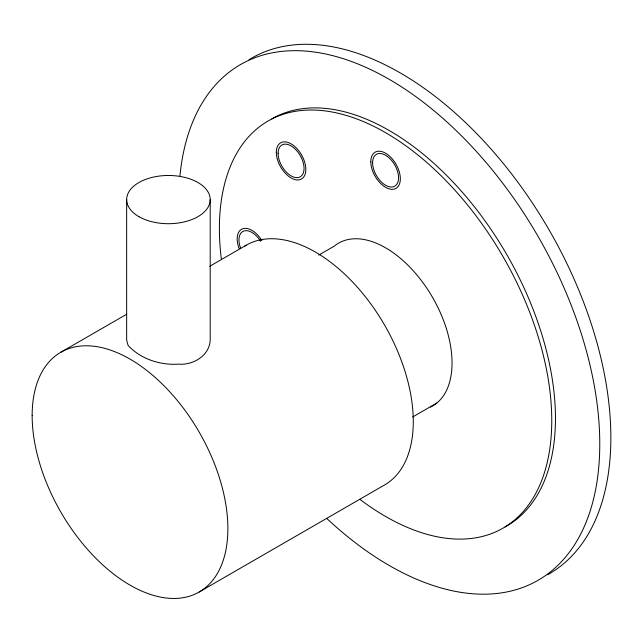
<?xml version="1.0" encoding="UTF-8"?>
<svg xmlns="http://www.w3.org/2000/svg" width="643" height="643" viewBox="0 0 643 643"><rect width="100%" height="100%" fill="white"/><g stroke="black" fill="none" stroke-linecap="round" stroke-linejoin="round"><path stroke-width="0.96" d="M60.812 352.251L126.655 314.242M209.819 266.226L246.205 245.216M318.719 255.11L334.312 246.108A94.007 54.277 60 0 1 431.365 295.362A94.007 54.277 60 0 1 430.448 407.107M412.581 417.034L436.838 403.032M199.217 591.978L384.61 484.943A138.406 79.909 60 0 0 383.791 323.71A138.406 79.909 60 0 0 244.589 246.197M210.205 199.595L210.205 340.107C209.481 355.483 193.615 365.071 179.244 364.195L178.666 364.115C160.324 365.449 140.608 359.043 128.086 345.42L126.655 340.107L126.655 199.595M179.952 175.788A297.693 171.874 60 0 1 425.103 103.603A297.693 171.874 60 0 1 593.947 497.385A297.693 171.874 60 0 1 326.966 518.652M271.756 118.899A235.025 135.689 60 0 1 507.624 256.059A235.025 135.689 60 0 1 505.076 526.93M249.002 59.719A297.693 171.874 60 0 1 548.776 229.374A297.693 171.874 60 0 1 547.506 574.802M221.337 259.041A235.025 135.689 60 0 1 377.087 128.021A235.025 135.689 60 0 1 551.541 430.191A235.025 135.689 60 0 1 360.209 499.571M239.14 248.552A20.889 12.064 60 0 1 242.684 228.771A20.889 12.064 60 0 1 261.91 240.603M240.691 248.415A18.35 10.593 60 0 1 243.769 231.046A18.35 10.593 60 0 1 260.616 241.294M370.802 161.723A20.889 12.064 60 0 0 392.961 189.283A20.889 12.064 60 0 0 392.961 159.745A20.889 12.064 60 0 0 370.802 161.723M372.594 162.759A18.35 10.593 60 0 0 392.061 186.976A18.35 10.593 60 0 0 392.061 161.015A18.35 10.593 60 0 0 372.594 162.759M276.305 152.359A20.889 12.064 60 0 0 298.456 179.927A20.889 12.064 60 0 0 298.456 150.382A20.889 12.064 60 0 0 276.305 152.359M278.097 153.396A18.35 10.593 60 0 0 297.564 177.613A18.35 10.593 60 0 0 297.564 151.66A18.35 10.593 60 0 0 278.097 153.396M32.15 415.611A138.406 79.909 60 0 0 178.947 598.231A138.406 79.909 60 0 0 178.947 402.502A138.406 79.909 60 0 0 32.15 415.611M138.896 216.651A41.771 24.112 0 0 0 208.774 205.84A41.771 24.112 0 0 0 157.615 176.303A41.771 24.112 0 0 0 138.896 216.651"/></g></svg>
